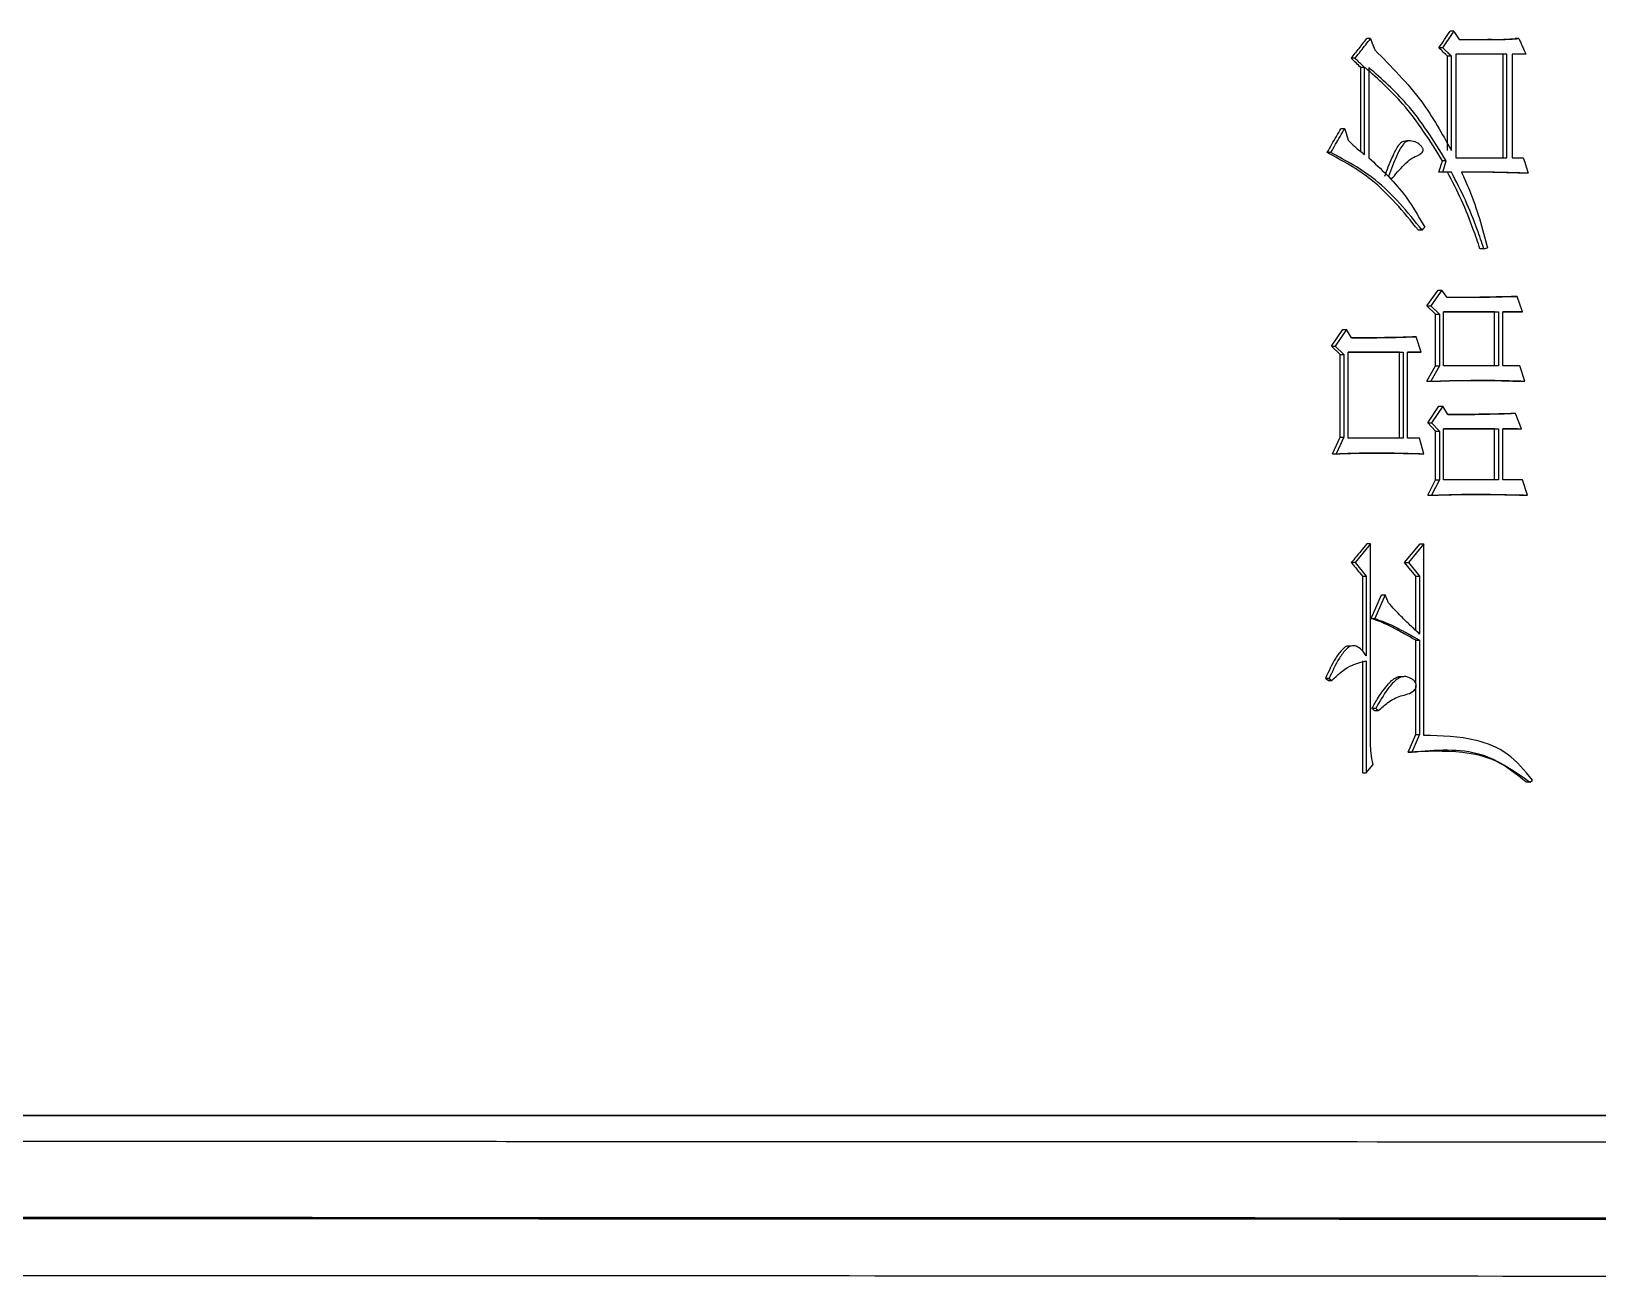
# Model space of a CAD drawing. Header units: millimetres. Extents: x 2136 to 4572, y 748 to 2471.
# Drawn here: x 3132.23 to 3148.6, y 1001.08 to 1014.18 of the extents above; entities that cross this region are included whole.
import ezdxf

# ---------------------------------------------------------------- set-up
doc = ezdxf.new("R2010")
doc.units = ezdxf.units.MM

msp = doc.modelspace()

# ---------------------------------------------------------------- linework, layer by layer
at = {"color": 7, "linetype": 'Continuous', "lineweight": 25}
for p, q in [((3146.223, 1014.099), (3146.184, 1014.099)), ((3147.094, 1014.175), (3147.053, 1014.175)), ((3147.773, 1014.099), (3147.732, 1014.099)), ((3146.977, 1014.002), (3146.937, 1014.002)), ((3147.648, 1013.937), (3147.112, 1013.937)), ((3147.112, 1013.937), (3147.112, 1012.855)), ((3147.607, 1013.937), (3147.112, 1013.937)), ((3147.148, 1014.088), (3147.487, 1014.088)), ((3147.487, 1014.088), (3147.446, 1014.088)), ((3147.648, 1013.937), (3147.607, 1013.937)), ((3147.607, 1012.855), (3147.607, 1013.937)), ((3147.648, 1012.855), (3147.648, 1013.937)), ((3147.844, 1013.937), (3147.702, 1013.937)), ((3147.702, 1013.937), (3147.702, 1012.855)), ((3147.803, 1013.937), (3147.702, 1013.937)), ((3147.844, 1013.937), (3147.803, 1013.937)), ((3146.061, 1013.894), (3146.022, 1013.894)), ((3146.16, 1013.796), (3146.121, 1013.796)), ((3146.121, 1012.919), (3146.121, 1013.796)), ((3146.16, 1012.888), (3146.16, 1013.796)), ((3146.205, 1013.796), (3146.205, 1012.855)), ((3147.067, 1013.915), (3147.027, 1013.915)), ((3147.027, 1012.931), (3147.027, 1013.915)), ((3147.067, 1012.931), (3147.067, 1013.915)), ((3145.953, 1013.158), (3145.914, 1013.158)), ((3146.638, 1013.03), (3146.598, 1013.03)), ((3145.808, 1012.909), (3145.77, 1012.909)), ((3146.937, 1012.704), (3146.973, 1012.823)), ((3147.013, 1012.823), (3146.973, 1012.823)), ((3147.112, 1012.855), (3147.648, 1012.855)), ((3147.702, 1012.855), (3147.817, 1012.855)), ((3146.977, 1012.704), (3146.937, 1012.704)), ((3147.027, 1012.704), (3146.937, 1012.704)), ((3147.067, 1012.704), (3146.977, 1012.704)), ((3147.067, 1012.704), (3147.027, 1012.704)), ((3147.461, 1012.704), (3147.174, 1012.704)), ((3147.42, 1012.704), (3147.174, 1012.704)), ((3147.461, 1012.704), (3147.42, 1012.704)), ((3147.871, 1012.693), (3147.829, 1012.693)), ((3146.762, 1012.098), (3146.722, 1012.098)), ((3147.407, 1011.903), (3147.366, 1011.903)), ((3147.407, 1011.903), (3147.443, 1011.914)), ((3146.812, 1011.308), (3146.928, 1011.471)), ((3146.968, 1011.471), (3146.852, 1011.308)), ((3146.928, 1011.471), (3146.968, 1011.471)), ((3147.022, 1011.395), (3146.968, 1011.471)), ((3147.571, 1011.402), (3147.714, 1011.406)), ((3147.714, 1011.406), (3147.755, 1011.406)), ((3147.809, 1011.244), (3147.755, 1011.406)), ((3146.812, 1011.308), (3146.852, 1011.308)), ((3146.901, 1011.222), (3146.812, 1011.308)), ((3146.852, 1011.308), (3146.942, 1011.222)), ((3146.901, 1011.222), (3146.942, 1011.222)), ((3146.901, 1010.681), (3146.901, 1011.222)), ((3146.942, 1011.222), (3146.942, 1010.681)), ((3146.986, 1010.681), (3146.986, 1011.244)), ((3146.986, 1011.244), (3147.559, 1011.244)), ((3147.518, 1011.244), (3146.986, 1011.244)), ((3147.518, 1011.244), (3147.559, 1011.244)), ((3147.518, 1010.681), (3147.518, 1011.244)), ((3147.559, 1011.244), (3147.559, 1010.681)), ((3147.603, 1011.244), (3147.809, 1011.244)), ((3147.603, 1010.681), (3147.603, 1011.244)), ((3147.767, 1011.244), (3147.603, 1011.244)), ((3147.809, 1011.244), (3147.767, 1011.244)), ((3145.815, 1010.887), (3145.932, 1011.06)), ((3145.971, 1011.06), (3145.854, 1010.887)), ((3145.932, 1011.06), (3145.971, 1011.06)), ((3146.025, 1010.973), (3145.971, 1011.06)), ((3145.815, 1010.887), (3145.854, 1010.887)), ((3145.905, 1010.8), (3145.815, 1010.887)), ((3145.854, 1010.887), (3145.944, 1010.8)), ((3146.659, 1010.984), (3146.699, 1010.984)), ((3146.753, 1010.822), (3146.699, 1010.984)), ((3145.905, 1010.8), (3145.944, 1010.8)), ((3145.905, 1009.935), (3145.905, 1010.8)), ((3145.944, 1010.8), (3145.944, 1009.935)), ((3145.989, 1009.924), (3145.989, 1010.822)), ((3146.525, 1010.822), (3146.565, 1010.822)), ((3146.525, 1009.924), (3146.525, 1010.822)), ((3146.565, 1010.822), (3146.565, 1009.924)), ((3146.61, 1010.822), (3146.753, 1010.822)), ((3146.61, 1009.924), (3146.61, 1010.822)), ((3146.713, 1010.822), (3146.61, 1010.822)), ((3146.753, 1010.822), (3146.713, 1010.822)), ((3146.812, 1010.519), (3146.901, 1010.681)), ((3146.942, 1010.681), (3146.852, 1010.519)), ((3146.901, 1010.681), (3146.942, 1010.681)), ((3147.559, 1010.681), (3146.986, 1010.681)), ((3147.782, 1010.681), (3147.603, 1010.681)), ((3147.835, 1010.519), (3147.782, 1010.681)), ((3146.812, 1010.519), (3146.852, 1010.519)), ((3147.794, 1010.519), (3147.835, 1010.519)), ((3146.821, 1010.086), (3146.937, 1010.259)), ((3146.977, 1010.259), (3146.861, 1010.086)), ((3146.937, 1010.259), (3146.977, 1010.259)), ((3147.031, 1010.173), (3146.977, 1010.259)), ((3147.737, 1010.183), (3147.696, 1010.183)), ((3147.8, 1010.021), (3147.737, 1010.183)), ((3146.821, 1010.086), (3146.861, 1010.086)), ((3146.901, 1010), (3146.821, 1010.086)), ((3146.861, 1010.086), (3146.942, 1010)), ((3146.986, 1009.491), (3146.986, 1010.021)), ((3146.986, 1010.021), (3147.559, 1010.021)), ((3147.518, 1010.021), (3146.986, 1010.021)), ((3147.518, 1010.021), (3147.559, 1010.021)), ((3147.518, 1009.491), (3147.518, 1010.021)), ((3147.559, 1010.021), (3147.559, 1009.491)), ((3147.603, 1009.491), (3147.603, 1010.021)), ((3147.603, 1010.021), (3147.8, 1010.021)), ((3147.758, 1010.021), (3147.603, 1010.021)), ((3147.758, 1010.021), (3147.8, 1010.021)), ((3145.824, 1009.762), (3145.905, 1009.935)), ((3145.944, 1009.935), (3145.863, 1009.762)), ((3145.905, 1009.935), (3145.944, 1009.935)), ((3146.735, 1009.924), (3146.61, 1009.924)), ((3146.78, 1009.762), (3146.735, 1009.924)), ((3146.901, 1010), (3146.942, 1010)), ((3146.901, 1009.491), (3146.901, 1010)), ((3146.942, 1010), (3146.942, 1009.491)), ((3145.824, 1009.762), (3145.863, 1009.762)), ((3146.74, 1009.762), (3146.652, 1009.764)), ((3146.74, 1009.762), (3146.78, 1009.762)), ((3146.821, 1009.329), (3146.901, 1009.491)), ((3146.942, 1009.491), (3146.861, 1009.329)), ((3146.901, 1009.491), (3146.942, 1009.491)), ((3147.559, 1009.491), (3146.986, 1009.491)), ((3147.809, 1009.491), (3147.603, 1009.491)), ((3147.862, 1009.329), (3147.809, 1009.491)), ((3146.821, 1009.329), (3146.861, 1009.329)), ((3147.821, 1009.329), (3147.748, 1009.331)), ((3147.821, 1009.329), (3147.862, 1009.329)), ((3146.223, 1008.82), (3146.061, 1008.626)), ((3146.223, 1008.82), (3146.184, 1008.82)), ((3146.223, 1006.733), (3146.223, 1008.82)), ((3146.579, 1008.626), (3146.74, 1008.82)), ((3146.78, 1008.82), (3146.619, 1008.626)), ((3146.74, 1008.82), (3146.78, 1008.82)), ((3146.78, 1006.819), (3146.78, 1008.82)), ((3146.061, 1008.626), (3146.022, 1008.626)), ((3146.061, 1008.626), (3146.178, 1008.485)), ((3146.579, 1008.626), (3146.619, 1008.626)), ((3146.695, 1008.485), (3146.579, 1008.626)), ((3146.619, 1008.626), (3146.735, 1008.485)), ((3146.139, 1008.485), (3146.178, 1008.485)), ((3146.139, 1008.485), (3146.139, 1007.701)), ((3146.178, 1008.485), (3146.178, 1007.652)), ((3146.695, 1008.485), (3146.735, 1008.485)), ((3146.695, 1007.917), (3146.695, 1008.485)), ((3146.735, 1008.485), (3146.735, 1007.879)), ((3146.229, 1008.042), (3146.336, 1008.29)), ((3146.376, 1008.29), (3146.268, 1008.042)), ((3146.336, 1008.29), (3146.376, 1008.29)), ((3146.412, 1008.204), (3146.376, 1008.29)), ((3146.229, 1008.042), (3146.268, 1008.042)), ((3146.014, 1007.751), (3145.975, 1007.751)), ((3146.695, 1007.814), (3146.735, 1007.814)), ((3146.695, 1007.362), (3146.695, 1007.814)), ((3146.735, 1007.814), (3146.735, 1006.83)), ((3146.139, 1007.598), (3146.139, 1006.43)), ((3146.178, 1007.598), (3146.178, 1006.43)), ((3145.79, 1007.414), (3145.752, 1007.414)), ((3145.779, 1007.393), (3145.752, 1007.414)), ((3145.779, 1007.393), (3145.817, 1007.393)), ((3145.79, 1007.414), (3145.817, 1007.393)), ((3146.556, 1007.433), (3146.516, 1007.433)), ((3146.695, 1006.83), (3146.695, 1007.342)), ((3146.277, 1007.101), (3146.238, 1007.101)), ((3146.264, 1007.079), (3146.304, 1007.079)), ((3146.615, 1006.646), (3146.695, 1006.83)), ((3146.735, 1006.83), (3146.655, 1006.646)), ((3146.695, 1006.83), (3146.735, 1006.83)), ((3146.615, 1006.646), (3146.655, 1006.646)), ((3146.139, 1006.43), (3146.178, 1006.43)), ((3146.178, 1006.43), (3146.25, 1006.516)), ((3147.889, 1006.332), (3147.847, 1006.332)), ((3147.889, 1006.332), (3147.915, 1006.354))]:
    msp.add_line(p, q, dxfattribs=at)
at = {"color": 7, "linetype": 'Continuous', "lineweight": 25, "flags": 128}
for points in [[(3146.223, 1014.099), (3146.24, 1014.053), (3146.254, 1014.017), (3146.268, 1013.98)], [(3145.953, 1013.158), (3145.971, 1013.099), (3145.989, 1013.039)], [(3146.977, 1012.704), (3146.995, 1012.763), (3147.013, 1012.823)], [(3147.817, 1012.855), (3147.833, 1012.808), (3147.848, 1012.761), (3147.871, 1012.693)], [(3146.412, 1012.661), (3146.419, 1012.652), (3146.429, 1012.64), (3146.439, 1012.628)], [(3146.762, 1012.098), (3146.769, 1012.106), (3146.779, 1012.118), (3146.789, 1012.13)], [(3146.265, 1007.079), (3146.258, 1007.084), (3146.251, 1007.09), (3146.238, 1007.101)], [(3146.277, 1007.101), (3146.284, 1007.095), (3146.294, 1007.087), (3146.304, 1007.079)]]:
    msp.add_lwpolyline(points, dxfattribs=at)
at = {"color": 7, "linetype": 'Continuous', "lineweight": 25}
for points, knots in [([(3146.022, 1013.894), (3146.049, 1013.928), (3146.103, 1013.997), (3146.157, 1014.065), (3146.184, 1014.099)], [0, 0, 0, 0, 0.5, 1, 1, 1, 1]), ([(3146.061, 1013.894), (3146.081, 1013.919), (3146.118, 1013.966), (3146.172, 1014.035), (3146.206, 1014.078), (3146.223, 1014.099)], [0, 0, 0, 0, 0.373043, 0.686521, 1, 1, 1, 1]), ([(3146.937, 1014.002), (3146.956, 1014.031), (3146.995, 1014.088), (3147.034, 1014.146), (3147.053, 1014.175)], [0, 0, 0, 0, 0.500001, 1, 1, 1, 1]), ([(3146.977, 1014.002), (3146.997, 1014.031), (3147.036, 1014.088), (3147.074, 1014.146), (3147.094, 1014.175)], [0, 0, 0, 0, 0.499999, 1, 1, 1, 1]), ([(3147.094, 1014.175), (3147.103, 1014.161), (3147.121, 1014.132), (3147.139, 1014.103), (3147.148, 1014.088)], [0, 0, 0, 0, 0.5000001, 1, 1, 1, 1]), ([(3147.446, 1014.088), (3147.478, 1014.089), (3147.541, 1014.089), (3147.636, 1014.093), (3147.7, 1014.097), (3147.732, 1014.099)], [0, 0, 0, 0, 0.328876, 0.66438, 1, 1, 1, 1]), ([(3147.487, 1014.088), (3147.519, 1014.089), (3147.582, 1014.089), (3147.677, 1014.093), (3147.741, 1014.097), (3147.773, 1014.099)], [0, 0, 0, 0, 0.328449, 0.664167, 1, 1, 1, 1]), ([(3147.773, 1014.099), (3147.779, 1014.084), (3147.793, 1014.054), (3147.816, 1014), (3147.834, 1013.961), (3147.844, 1013.937)], [0, 0, 0, 0, 0.277507, 0.555013, 1, 1, 1, 1]), ([(3146.268, 1013.98), (3146.44, 1013.807), (3146.751, 1013.496), (3146.97, 1013.105), (3147.067, 1012.931)], [0, 0, 0, 0, 0.555354, 1, 1, 1, 1]), ([(3147.027, 1013.915), (3147.012, 1013.93), (3146.982, 1013.959), (3146.952, 1013.988), (3146.937, 1014.002)], [0, 0, 0, 0, 0.500002, 1, 1, 1, 1]), ([(3147.067, 1013.915), (3147.055, 1013.927), (3147.035, 1013.947), (3147.005, 1013.975), (3146.987, 1013.993), (3146.977, 1014.002)], [0, 0, 0, 0, 0.38646, 0.693229, 1, 1, 1, 1]), ([(3146.121, 1013.796), (3146.104, 1013.813), (3146.071, 1013.845), (3146.038, 1013.878), (3146.022, 1013.894)], [0, 0, 0, 0, 0.500002, 1, 1, 1, 1]), ([(3146.16, 1013.796), (3146.148, 1013.808), (3146.126, 1013.83), (3146.093, 1013.862), (3146.072, 1013.883), (3146.061, 1013.894)], [0, 0, 0, 0, 0.347839, 0.673919, 1, 1, 1, 1]), ([(3146.973, 1012.823), (3146.844, 1013.03), (3146.617, 1013.396), (3146.303, 1013.675), (3146.166, 1013.796)], [0, 0, 0, 0, 0.5650571, 1, 1, 1, 1]), ([(3147.013, 1012.823), (3146.885, 1013.03), (3146.657, 1013.396), (3146.342, 1013.675), (3146.205, 1013.796)], [0, 0, 0, 0, 0.564995, 1, 1, 1, 1]), ([(3145.77, 1012.909), (3145.786, 1012.938), (3145.818, 1012.994), (3145.866, 1013.077), (3145.898, 1013.131), (3145.914, 1013.158)], [0, 0, 0, 0, 0.343588, 0.671794, 1, 1, 1, 1]), ([(3145.808, 1012.909), (3145.825, 1012.938), (3145.857, 1012.994), (3145.905, 1013.077), (3145.937, 1013.131), (3145.953, 1013.158)], [0, 0, 0, 0, 0.343461, 0.671731, 1, 1, 1, 1]), ([(3145.989, 1013.039), (3146.012, 1013.016), (3146.051, 1012.977), (3146.109, 1012.928), (3146.143, 1012.901), (3146.16, 1012.888)], [0, 0, 0, 0, 0.429081, 0.714347, 1, 1, 1, 1]), ([(3146.372, 1012.661), (3146.396, 1012.727), (3146.43, 1012.82), (3146.482, 1012.928), (3146.512, 1012.98), (3146.537, 1013.012), (3146.56, 1013.026), (3146.58, 1013.031), (3146.593, 1013.029), (3146.598, 1013.028)], [0, 0, 0, 0, 0.456256, 0.645146, 0.784685, 0.856115, 0.910986, 0.965761, 1, 1, 1, 1]), ([(3146.439, 1012.628), (3146.483, 1012.68), (3146.549, 1012.758), (3146.645, 1012.85), (3146.717, 1012.877), (3146.758, 1012.904), (3146.77, 1012.923), (3146.773, 1012.933), (3146.772, 1012.944), (3146.765, 1012.961), (3146.744, 1012.988), (3146.701, 1013.018), (3146.651, 1013.031), (3146.611, 1013.03), (3146.585, 1013.019), (3146.541, 1012.971), (3146.482, 1012.849), (3146.439, 1012.733), (3146.412, 1012.661)], [0, 0, 0, 0, 0.187598, 0.281274, 0.36356, 0.404899, 0.415318, 0.423915, 0.432542, 0.445489, 0.471595, 0.525453, 0.589419, 0.616919, 0.639175, 0.667927, 0.792344, 1, 1, 1, 1]), ([(3146.722, 1012.098), (3146.568, 1012.288), (3146.296, 1012.623), (3145.929, 1012.823), (3145.77, 1012.909)], [0, 0, 0, 0, 0.5655965, 1, 1, 1, 1]), ([(3146.762, 1012.098), (3146.608, 1012.288), (3146.336, 1012.623), (3145.968, 1012.823), (3145.808, 1012.909)], [0, 0, 0, 0, 0.565519, 1, 1, 1, 1]), ([(3146.205, 1012.855), (3146.331, 1012.738), (3146.558, 1012.527), (3146.718, 1012.252), (3146.789, 1012.13)], [0, 0, 0, 0, 0.555264, 1, 1, 1, 1]), ([(3147.366, 1011.903), (3147.343, 1011.971), (3147.286, 1012.143), (3147.177, 1012.413), (3147.077, 1012.607), (3147.027, 1012.704)], [0, 0, 0, 0, 0.245346, 0.6215, 1, 1, 1, 1]), ([(3147.407, 1011.903), (3147.384, 1011.971), (3147.326, 1012.143), (3147.218, 1012.413), (3147.117, 1012.607), (3147.067, 1012.704)], [0, 0, 0, 0, 0.245289, 0.621469, 1, 1, 1, 1]), ([(3147.174, 1012.704), (3147.202, 1012.641), (3147.272, 1012.484), (3147.364, 1012.22), (3147.417, 1012.017), (3147.443, 1011.914)], [0, 0, 0, 0, 0.2475218, 0.622512, 1, 1, 1, 1]), ([(3147.829, 1012.693), (3147.802, 1012.694), (3147.72, 1012.696), (3147.583, 1012.7), (3147.474, 1012.702), (3147.42, 1012.704)], [0, 0, 0, 0, 0.201645, 0.600822, 1, 1, 1, 1]), ([(3147.871, 1012.693), (3147.867, 1012.693), (3147.862, 1012.693), (3147.855, 1012.693), (3147.849, 1012.694), (3147.842, 1012.694), (3147.835, 1012.694), (3147.83, 1012.694), (3147.823, 1012.694), (3147.816, 1012.695), (3147.809, 1012.695), (3147.804, 1012.695), (3147.797, 1012.695), (3147.79, 1012.695), (3147.783, 1012.695), (3147.778, 1012.696), (3147.771, 1012.696), (3147.763, 1012.696), (3147.749, 1012.696), (3147.735, 1012.697), (3147.721, 1012.697), (3147.711, 1012.697), (3147.697, 1012.698), (3147.683, 1012.698), (3147.67, 1012.698), (3147.659, 1012.699), (3147.645, 1012.699), (3147.632, 1012.699), (3147.618, 1012.7), (3147.608, 1012.7), (3147.594, 1012.7), (3147.58, 1012.701), (3147.566, 1012.701), (3147.556, 1012.701), (3147.546, 1012.702), (3147.537, 1012.702), (3147.528, 1012.702), (3147.521, 1012.702), (3147.515, 1012.702), (3147.509, 1012.703), (3147.503, 1012.703), (3147.496, 1012.703), (3147.489, 1012.703), (3147.484, 1012.703), (3147.477, 1012.703), (3147.469, 1012.704), (3147.464, 1012.704), (3147.461, 1012.704)], [0, 0, 0, 0, 0.025173, 0.03776, 0.050346, 0.075519, 0.088105, 0.100692, 0.113278, 0.138451, 0.151038, 0.163624, 0.176211, 0.201384, 0.21397, 0.226556, 0.239143, 0.264316, 0.289489, 0.339835, 0.365007, 0.39018, 0.415353, 0.465699, 0.490872, 0.516045, 0.541218, 0.591564, 0.616737, 0.64191, 0.667082, 0.717428, 0.742601, 0.767774, 0.792947, 0.81812, 0.830706, 0.855879, 0.868466, 0.881052, 0.893639, 0.918812, 0.931398, 0.943984, 0.956571, 0.978285, 1, 1, 1, 1]), ([(3147.755, 1011.406), (3147.747, 1011.405), (3147.731, 1011.405), (3147.706, 1011.404), (3147.682, 1011.403), (3147.657, 1011.402), (3147.633, 1011.401), (3147.609, 1011.4), (3147.56, 1011.399), (3147.503, 1011.397), (3147.445, 1011.396), (3147.417, 1011.396), (3147.397, 1011.395), (3147.376, 1011.395), (3147.352, 1011.395), (3147.327, 1011.395), (3147.303, 1011.395), (3147.278, 1011.394), (3147.254, 1011.394), (3147.233, 1011.394), (3147.213, 1011.394), (3147.192, 1011.394), (3147.172, 1011.394), (3147.156, 1011.394), (3147.143, 1011.394), (3147.131, 1011.395), (3147.119, 1011.395), (3147.107, 1011.395), (3147.094, 1011.395), (3147.082, 1011.395), (3147.07, 1011.395), (3147.06, 1011.395), (3147.051, 1011.395), (3147.046, 1011.395), (3147.041, 1011.395), (3147.036, 1011.395), (3147.029, 1011.395), (3147.025, 1011.395), (3147.022, 1011.395)], [0, 0, 0, 0, 0.033402, 0.066804, 0.100206, 0.133609, 0.167011, 0.200413, 0.233815, 0.367425, 0.43423, 0.467632, 0.484333, 0.517735, 0.551137, 0.584539, 0.617941, 0.651344, 0.684746, 0.718148, 0.734849, 0.768251, 0.801653, 0.818354, 0.835056, 0.851757, 0.868458, 0.885159, 0.90186, 0.918561, 0.935262, 0.951963, 0.960314, 0.968664, 0.972839, 0.98119, 0.989541, 1, 1, 1, 1]), ([(3147.6, 1011.402), (3147.6, 1011.402), (3147.6, 1011.402), (3147.599, 1011.402), (3147.596, 1011.402), (3147.523, 1011.4), (3147.373, 1011.396), (3147.213, 1011.395), (3147.128, 1011.395), (3147.085, 1011.395), (3147.068, 1011.395), (3147.058, 1011.395), (3147.054, 1011.395), (3147.053, 1011.395)], [0, 0, 0, 0, 0.002488, 0.005643, 0.013438, 0.023457, 0.468961, 0.690761, 0.852883, 0.894614, 0.930819, 0.964705, 1, 1, 1, 1]), ([(3146.699, 1010.984), (3146.673, 1010.983), (3146.641, 1010.981), (3146.602, 1010.98), (3146.582, 1010.979), (3146.543, 1010.978), (3146.458, 1010.977), (3146.367, 1010.975), (3146.295, 1010.974), (3146.272, 1010.974), (3146.259, 1010.974), (3146.249, 1010.974), (3146.239, 1010.974), (3146.23, 1010.974), (3146.22, 1010.974), (3146.21, 1010.974), (3146.2, 1010.974), (3146.19, 1010.974), (3146.181, 1010.974), (3146.171, 1010.974), (3146.158, 1010.974), (3146.145, 1010.973), (3146.132, 1010.973), (3146.122, 1010.973), (3146.114, 1010.973), (3146.107, 1010.973), (3146.102, 1010.973), (3146.097, 1010.973), (3146.092, 1010.973), (3146.086, 1010.973), (3146.079, 1010.973), (3146.073, 1010.973), (3146.068, 1010.973), (3146.063, 1010.973), (3146.058, 1010.973), (3146.053, 1010.973), (3146.048, 1010.973), (3146.043, 1010.973), (3146.038, 1010.973), (3146.032, 1010.973), (3146.028, 1010.973), (3146.025, 1010.973)], [0, 0, 0, 0, 0.11615, 0.145188, 0.174226, 0.203263, 0.319414, 0.551716, 0.609791, 0.638828, 0.653347, 0.667866, 0.682385, 0.696903, 0.711422, 0.725941, 0.74046, 0.754979, 0.769497, 0.784016, 0.798535, 0.827572, 0.842091, 0.85661, 0.871129, 0.878388, 0.885648, 0.892907, 0.900166, 0.907426, 0.921944, 0.929204, 0.936463, 0.943723, 0.950982, 0.958241, 0.965501, 0.97276, 0.98002, 0.987279, 1, 1, 1, 1]), ([(3146.025, 1010.973), (3146.064, 1010.973), (3146.13, 1010.974), (3146.202, 1010.974), (3146.238, 1010.974), (3146.251, 1010.974), (3146.264, 1010.974), (3146.277, 1010.975), (3146.3, 1010.975), (3146.368, 1010.976), (3146.491, 1010.978), (3146.602, 1010.982), (3146.659, 1010.984)], [0, 0, 0, 0, 0.185547, 0.308981, 0.33984, 0.355269, 0.370698, 0.401556, 0.416986, 0.478702, 0.725572, 1, 1, 1, 1]), ([(3145.989, 1010.822), (3146.085, 1010.822), (3146.277, 1010.822), (3146.469, 1010.822), (3146.565, 1010.822)], [0, 0, 0, 0, 0.499996, 1, 1, 1, 1]), ([(3146.525, 1010.822), (3146.429, 1010.822), (3146.251, 1010.822), (3146.072, 1010.822), (3145.989, 1010.822)], [0, 0, 0, 0, 0.536358, 1, 1, 1, 1]), ([(3146.852, 1010.519), (3146.857, 1010.519), (3146.864, 1010.519), (3146.874, 1010.52), (3146.881, 1010.52), (3146.888, 1010.52), (3146.895, 1010.52), (3146.902, 1010.521), (3146.91, 1010.521), (3146.917, 1010.521), (3146.924, 1010.521), (3146.931, 1010.522), (3146.938, 1010.522), (3146.946, 1010.522), (3146.953, 1010.522), (3146.962, 1010.523), (3146.972, 1010.523), (3146.982, 1010.523), (3146.989, 1010.524), (3146.996, 1010.524), (3147.003, 1010.524), (3147.01, 1010.524), (3147.018, 1010.525), (3147.025, 1010.525), (3147.032, 1010.525), (3147.039, 1010.525), (3147.046, 1010.526), (3147.054, 1010.526), (3147.063, 1010.526), (3147.073, 1010.526), (3147.082, 1010.527), (3147.09, 1010.527), (3147.104, 1010.527), (3147.135, 1010.528), (3147.174, 1010.528), (3147.207, 1010.529), (3147.224, 1010.529), (3147.234, 1010.529), (3147.241, 1010.529), (3147.248, 1010.529), (3147.255, 1010.529), (3147.262, 1010.529), (3147.269, 1010.529), (3147.277, 1010.529), (3147.286, 1010.529), (3147.296, 1010.529), (3147.305, 1010.529), (3147.313, 1010.529), (3147.32, 1010.529), (3147.327, 1010.529), (3147.334, 1010.529), (3147.341, 1010.529), (3147.349, 1010.529), (3147.356, 1010.529), (3147.363, 1010.529), (3147.37, 1010.529), (3147.377, 1010.529), (3147.385, 1010.529), (3147.392, 1010.529), (3147.399, 1010.529), (3147.408, 1010.529), (3147.418, 1010.529), (3147.428, 1010.528), (3147.435, 1010.528), (3147.442, 1010.528), (3147.449, 1010.528), (3147.456, 1010.528), (3147.471, 1010.528), (3147.502, 1010.527), (3147.54, 1010.527), (3147.574, 1010.526), (3147.59, 1010.526), (3147.6, 1010.525), (3147.607, 1010.525), (3147.614, 1010.525), (3147.621, 1010.525), (3147.629, 1010.525), (3147.638, 1010.524), (3147.648, 1010.524), (3147.657, 1010.524), (3147.665, 1010.524), (3147.672, 1010.523), (3147.679, 1010.523), (3147.686, 1010.523), (3147.693, 1010.523), (3147.7, 1010.523), (3147.708, 1010.522), (3147.715, 1010.522), (3147.722, 1010.522), (3147.729, 1010.522), (3147.739, 1010.522), (3147.748, 1010.521), (3147.758, 1010.521), (3147.765, 1010.521), (3147.772, 1010.521), (3147.779, 1010.52), (3147.786, 1010.52), (3147.794, 1010.52), (3147.801, 1010.52), (3147.808, 1010.52), (3147.815, 1010.519), (3147.824, 1010.519), (3147.831, 1010.519), (3147.835, 1010.519)], [0, 0, 0, 0, 0.014617, 0.021926, 0.029235, 0.036543, 0.043852, 0.051161, 0.058469, 0.065778, 0.073086, 0.080395, 0.087704, 0.095012, 0.102321, 0.10963, 0.124247, 0.131556, 0.138864, 0.146173, 0.153482, 0.16079, 0.168099, 0.175407, 0.182716, 0.190025, 0.197333, 0.204642, 0.211951, 0.226568, 0.233877, 0.241185, 0.248494, 0.277729, 0.336198, 0.365433, 0.38005, 0.387359, 0.394667, 0.401976, 0.409284, 0.416593, 0.423902, 0.43121, 0.438519, 0.453136, 0.460445, 0.467754, 0.475062, 0.482371, 0.48968, 0.496988, 0.504297, 0.511606, 0.518914, 0.526223, 0.533531, 0.54084, 0.548149, 0.555457, 0.562766, 0.577383, 0.584692, 0.592001, 0.599309, 0.606618, 0.613927, 0.621235, 0.65047, 0.708939, 0.738174, 0.752791, 0.7601, 0.767408, 0.774717, 0.782026, 0.789334, 0.796643, 0.81126, 0.818569, 0.825877, 0.833186, 0.840495, 0.847803, 0.855112, 0.862421, 0.869729, 0.877038, 0.884347, 0.891655, 0.898964, 0.913581, 0.92089, 0.928198, 0.935507, 0.942816, 0.950124, 0.957433, 0.964742, 0.97205, 0.979359, 0.986668, 1, 1, 1, 1]), ([(3147.794, 1010.519), (3147.784, 1010.519), (3147.77, 1010.519), (3147.751, 1010.52), (3147.737, 1010.52), (3147.722, 1010.521), (3147.708, 1010.521), (3147.694, 1010.522), (3147.679, 1010.522), (3147.665, 1010.523), (3147.651, 1010.523), (3147.636, 1010.523), (3147.622, 1010.524), (3147.607, 1010.524), (3147.593, 1010.524), (3147.574, 1010.525), (3147.521, 1010.526), (3147.469, 1010.527), (3147.421, 1010.528), (3147.406, 1010.528), (3147.392, 1010.528), (3147.378, 1010.529), (3147.359, 1010.529), (3147.339, 1010.529), (3147.32, 1010.529), (3147.306, 1010.529), (3147.292, 1010.529), (3147.28, 1010.529), (3147.273, 1010.529), (3147.272, 1010.529)], [0, 0, 0, 0, 0.054977, 0.082465, 0.109954, 0.137442, 0.16493, 0.192419, 0.219907, 0.247396, 0.274884, 0.302372, 0.329861, 0.357349, 0.384838, 0.412326, 0.467303, 0.687211, 0.714699, 0.742188, 0.769676, 0.797165, 0.824653, 0.87963, 0.907118, 0.934607, 0.962095, 0.989584, 1, 1, 1, 1]), ([(3147.737, 1010.183), (3147.704, 1010.182), (3147.655, 1010.18), (3147.597, 1010.178), (3147.568, 1010.178), (3147.539, 1010.177), (3147.453, 1010.175), (3147.366, 1010.174), (3147.291, 1010.174), (3147.279, 1010.174), (3147.266, 1010.174), (3147.254, 1010.173), (3147.244, 1010.173), (3147.233, 1010.173), (3147.223, 1010.173), (3147.211, 1010.173), (3147.198, 1010.173), (3147.188, 1010.173), (3147.177, 1010.173), (3147.167, 1010.173), (3147.155, 1010.173), (3147.144, 1010.173), (3147.134, 1010.173), (3147.124, 1010.173), (3147.113, 1010.173), (3147.105, 1010.173), (3147.099, 1010.173), (3147.093, 1010.173), (3147.087, 1010.173), (3147.082, 1010.173), (3147.077, 1010.173), (3147.071, 1010.173), (3147.066, 1010.173), (3147.061, 1010.173), (3147.055, 1010.173), (3147.049, 1010.173), (3147.044, 1010.173), (3147.038, 1010.173), (3147.034, 1010.173), (3147.031, 1010.173)], [0, 0, 0, 0, 0.14049, 0.210735, 0.245858, 0.263419, 0.333664, 0.614647, 0.632209, 0.64977, 0.667331, 0.684892, 0.702453, 0.711234, 0.728795, 0.746356, 0.763917, 0.781479, 0.790259, 0.80782, 0.825382, 0.842943, 0.851723, 0.869285, 0.886846, 0.895626, 0.904407, 0.913188, 0.921968, 0.926358, 0.935139, 0.94392, 0.9527, 0.957091, 0.965871, 0.974652, 0.983432, 0.987823, 1, 1, 1, 1]), ([(3147.031, 1010.173), (3147.084, 1010.173), (3147.203, 1010.173), (3147.425, 1010.175), (3147.593, 1010.18), (3147.696, 1010.183)], [0, 0, 0, 0, 0.237866, 0.536241, 1, 1, 1, 1]), ([(3146.565, 1009.924), (3146.469, 1009.924), (3146.277, 1009.924), (3146.085, 1009.924), (3145.989, 1009.924)], [0, 0, 0, 0, 0.499996, 1, 1, 1, 1]), ([(3145.863, 1009.762), (3145.869, 1009.762), (3145.882, 1009.762), (3145.898, 1009.763), (3145.915, 1009.764), (3145.928, 1009.764), (3145.944, 1009.765), (3145.957, 1009.765), (3145.973, 1009.766), (3145.986, 1009.767), (3146.002, 1009.767), (3146.015, 1009.768), (3146.031, 1009.768), (3146.044, 1009.769), (3146.061, 1009.769), (3146.074, 1009.77), (3146.09, 1009.77), (3146.103, 1009.77), (3146.119, 1009.771), (3146.132, 1009.771), (3146.145, 1009.771), (3146.158, 1009.772), (3146.171, 1009.772), (3146.187, 1009.772), (3146.2, 1009.772), (3146.217, 1009.772), (3146.23, 1009.772), (3146.246, 1009.772), (3146.259, 1009.772), (3146.275, 1009.772), (3146.288, 1009.772), (3146.304, 1009.772), (3146.34, 1009.772), (3146.385, 1009.772), (3146.431, 1009.771), (3146.457, 1009.771), (3146.473, 1009.77), (3146.489, 1009.77), (3146.502, 1009.77), (3146.518, 1009.769), (3146.531, 1009.769), (3146.547, 1009.769), (3146.56, 1009.768), (3146.576, 1009.768), (3146.589, 1009.767), (3146.606, 1009.767), (3146.619, 1009.767), (3146.635, 1009.766), (3146.648, 1009.766), (3146.661, 1009.765), (3146.674, 1009.765), (3146.686, 1009.765), (3146.703, 1009.764), (3146.716, 1009.764), (3146.732, 1009.763), (3146.745, 1009.763), (3146.762, 1009.762), (3146.773, 1009.762), (3146.78, 1009.762)], [0, 0, 0, 0, 0.021203, 0.042406, 0.053008, 0.074211, 0.084813, 0.106016, 0.116618, 0.137821, 0.148423, 0.169626, 0.180228, 0.201431, 0.212032, 0.233236, 0.243837, 0.265041, 0.275642, 0.296845, 0.307447, 0.318049, 0.339252, 0.349854, 0.371057, 0.381659, 0.402862, 0.413463, 0.434667, 0.445268, 0.466472, 0.477073, 0.498276, 0.58309, 0.625497, 0.6467, 0.667903, 0.678505, 0.699708, 0.71031, 0.731513, 0.742115, 0.763318, 0.773919, 0.795123, 0.805724, 0.826928, 0.837529, 0.858732, 0.869334, 0.879936, 0.901139, 0.911741, 0.932944, 0.943545, 0.964749, 0.97535, 1, 1, 1, 1]), ([(3145.908, 1009.763), (3145.908, 1009.763), (3145.909, 1009.763), (3145.915, 1009.764), (3146.034, 1009.767), (3146.303, 1009.773), (3146.535, 1009.767), (3146.657, 1009.764)], [0, 0, 0, 0, 0.005847, 0.012184, 0.043679, 0.493973, 1, 1, 1, 1]), ([(3146.861, 1009.329), (3146.865, 1009.329), (3146.872, 1009.329), (3146.883, 1009.33), (3146.895, 1009.33), (3146.906, 1009.33), (3146.917, 1009.331), (3146.928, 1009.331), (3146.94, 1009.332), (3146.951, 1009.332), (3146.962, 1009.332), (3146.973, 1009.333), (3146.985, 1009.333), (3146.996, 1009.334), (3147.005, 1009.334), (3147.014, 1009.334), (3147.024, 1009.334), (3147.035, 1009.335), (3147.05, 1009.335), (3147.065, 1009.336), (3147.084, 1009.336), (3147.102, 1009.337), (3147.125, 1009.337), (3147.147, 1009.338), (3147.17, 1009.338), (3147.192, 1009.339), (3147.215, 1009.339), (3147.233, 1009.339), (3147.252, 1009.339), (3147.271, 1009.34), (3147.293, 1009.34), (3147.316, 1009.34), (3147.338, 1009.34), (3147.383, 1009.34), (3147.45, 1009.339), (3147.518, 1009.338), (3147.57, 1009.337), (3147.6, 1009.336), (3147.629, 1009.336), (3147.652, 1009.335), (3147.671, 1009.334), (3147.685, 1009.334), (3147.695, 1009.334), (3147.704, 1009.334), (3147.713, 1009.333), (3147.725, 1009.333), (3147.736, 1009.333), (3147.745, 1009.332), (3147.754, 1009.332), (3147.764, 1009.332), (3147.775, 1009.332), (3147.784, 1009.331), (3147.792, 1009.331), (3147.797, 1009.331), (3147.803, 1009.331), (3147.808, 1009.331), (3147.814, 1009.33), (3147.82, 1009.33), (3147.825, 1009.33), (3147.831, 1009.33), (3147.835, 1009.33), (3147.84, 1009.33), (3147.845, 1009.329), (3147.85, 1009.329), (3147.856, 1009.329), (3147.86, 1009.329), (3147.862, 1009.329)], [0, 0, 0, 0, 0.011199, 0.022398, 0.033596, 0.044795, 0.055994, 0.067193, 0.078392, 0.089591, 0.100789, 0.111988, 0.123187, 0.134386, 0.145585, 0.151184, 0.162383, 0.173582, 0.184781, 0.207178, 0.218377, 0.240775, 0.263172, 0.28557, 0.307968, 0.330365, 0.352763, 0.375161, 0.38636, 0.408757, 0.431155, 0.453553, 0.47595, 0.498348, 0.587939, 0.67753, 0.699928, 0.744723, 0.767121, 0.789519, 0.811916, 0.823115, 0.834314, 0.839913, 0.851112, 0.862311, 0.87351, 0.884709, 0.890308, 0.901507, 0.912706, 0.923905, 0.929504, 0.935103, 0.940703, 0.946302, 0.951902, 0.957501, 0.9631, 0.9687, 0.974299, 0.977099, 0.982698, 0.988298, 0.994149, 1, 1, 1, 1]), ([(3146.952, 1009.332), (3146.952, 1009.332), (3146.952, 1009.332), (3146.954, 1009.332), (3146.96, 1009.332), (3147.091, 1009.335), (3147.314, 1009.339), (3147.543, 1009.337), (3147.649, 1009.334), (3147.688, 1009.333), (3147.709, 1009.333), (3147.731, 1009.332), (3147.741, 1009.332), (3147.748, 1009.331)], [0, 0, 0, 0, 0.001108, 0.003185, 0.012795, 0.037738, 0.513809, 0.780002, 0.865995, 0.905439, 0.93475, 0.954139, 1, 1, 1, 1]), ([(3146.184, 1008.82), (3146.163, 1008.795), (3146.126, 1008.751), (3146.072, 1008.686), (3146.038, 1008.646), (3146.022, 1008.626)], [0, 0, 0, 0, 0.384798, 0.692399, 1, 1, 1, 1]), ([(3146.022, 1008.626), (3146.032, 1008.613), (3146.053, 1008.588), (3146.092, 1008.541), (3146.121, 1008.507), (3146.139, 1008.485)], [0, 0, 0, 0, 0.2664015, 0.5328029, 1, 1, 1, 1]), ([(3146.735, 1007.879), (3146.703, 1007.909), (3146.638, 1007.969), (3146.528, 1008.075), (3146.455, 1008.156), (3146.412, 1008.204)], [0, 0, 0, 0, 0.28957, 0.579171, 1, 1, 1, 1]), ([(3146.695, 1007.814), (3146.642, 1007.845), (3146.576, 1007.882), (3146.454, 1007.947), (3146.354, 1007.999), (3146.263, 1008.03), (3146.229, 1008.042)], [0, 0, 0, 0, 0.352069, 0.440085, 0.792293, 1, 1, 1, 1]), ([(3146.268, 1008.042), (3146.325, 1008.02), (3146.411, 1007.989), (3146.496, 1007.945), (3146.53, 1007.927), (3146.544, 1007.92), (3146.557, 1007.913), (3146.569, 1007.907), (3146.577, 1007.902), (3146.584, 1007.899), (3146.591, 1007.895), (3146.598, 1007.891), (3146.604, 1007.888), (3146.613, 1007.883), (3146.619, 1007.88), (3146.626, 1007.876), (3146.633, 1007.872), (3146.639, 1007.868), (3146.648, 1007.864), (3146.654, 1007.86), (3146.663, 1007.855), (3146.669, 1007.852), (3146.676, 1007.848), (3146.683, 1007.844), (3146.689, 1007.84), (3146.698, 1007.836), (3146.704, 1007.832), (3146.713, 1007.827), (3146.719, 1007.823), (3146.727, 1007.819), (3146.732, 1007.816), (3146.735, 1007.814)], [0, 0, 0, 0, 0.353012, 0.528911, 0.550896, 0.572881, 0.61685, 0.638835, 0.649827, 0.671812, 0.682805, 0.693797, 0.715782, 0.726774, 0.748759, 0.759751, 0.770744, 0.792728, 0.803721, 0.825705, 0.836698, 0.858683, 0.869675, 0.880667, 0.902652, 0.913644, 0.935629, 0.946622, 0.968606, 0.979599, 1, 1, 1, 1]), ([(3145.983, 1007.753), (3145.982, 1007.753), (3145.963, 1007.751), (3145.915, 1007.708), (3145.834, 1007.599), (3145.785, 1007.487), (3145.752, 1007.414)], [0, 0, 0, 0, 0.0072694, 0.1468887, 0.4373793, 1, 1, 1, 1]), ([(3146.178, 1007.652), (3146.163, 1007.672), (3146.135, 1007.712), (3146.088, 1007.749), (3146.047, 1007.758), (3146.01, 1007.753), (3145.954, 1007.711), (3145.874, 1007.597), (3145.823, 1007.487), (3145.79, 1007.414)], [0, 0, 0, 0, 0.120783, 0.237942, 0.284243, 0.33082, 0.424981, 0.62081, 1, 1, 1, 1]), ([(3145.817, 1007.393), (3145.877, 1007.45), (3145.983, 1007.551), (3146.119, 1007.584), (3146.178, 1007.598)], [0, 0, 0, 0, 0.5653913, 1, 1, 1, 1]), ([(3146.238, 1007.101), (3146.259, 1007.14), (3146.309, 1007.232), (3146.383, 1007.332), (3146.453, 1007.405), (3146.501, 1007.43), (3146.538, 1007.439), (3146.555, 1007.434), (3146.559, 1007.432)], [0, 0, 0, 0, 0.274296, 0.631438, 0.760854, 0.891795, 0.971189, 1, 1, 1, 1]), ([(3146.304, 1007.079), (3146.337, 1007.108), (3146.408, 1007.172), (3146.534, 1007.241), (3146.648, 1007.254), (3146.692, 1007.307), (3146.7, 1007.329), (3146.7, 1007.352), (3146.692, 1007.375), (3146.669, 1007.401), (3146.635, 1007.422), (3146.593, 1007.438), (3146.547, 1007.433), (3146.477, 1007.396), (3146.381, 1007.283), (3146.316, 1007.172), (3146.277, 1007.101), (3146.277, 1007.101)], [0, 0, 0, 0, 0.117809, 0.254848, 0.391031, 0.410857, 0.430654, 0.450876, 0.468611, 0.491916, 0.540003, 0.576761, 0.613939, 0.66464, 0.78945, 0.997759, 1, 1, 1, 1]), ([(3147.915, 1006.354), (3147.833, 1006.453), (3147.671, 1006.647), (3147.264, 1006.81), (3146.963, 1006.816), (3146.78, 1006.819)], [0, 0, 0, 0, 0.2878172, 0.565935, 1, 1, 1, 1]), ([(3146.25, 1006.516), (3146.241, 1006.556), (3146.225, 1006.627), (3146.224, 1006.7), (3146.223, 1006.733)], [0, 0, 0, 0, 0.558835, 1, 1, 1, 1]), ([(3147.847, 1006.332), (3147.747, 1006.414), (3147.55, 1006.576), (3147.115, 1006.667), (3146.804, 1006.654), (3146.615, 1006.646)], [0, 0, 0, 0, 0.284866, 0.563033, 1, 1, 1, 1]), ([(3146.655, 1006.646), (3146.904, 1006.669), (3147.35, 1006.709), (3147.724, 1006.448), (3147.889, 1006.332)], [0, 0, 0, 0, 0.55707, 1, 1, 1, 1]), ([(3168.889, 1002.851), (3168.152, 1002.851), (3166.498, 1002.851), (3162.648, 1002.851), (3158.408, 1002.851), (3152.808, 1002.851), (3146.956, 1002.851), (3140.824, 1002.851), (3134.429, 1002.851), (3130.435, 1002.851), (3127.731, 1002.851)], [0, 0, 0, 0, 0.0675233, 0.1515081, 0.3196482, 0.4036328, 0.5717715, 0.7399066, 0.8238912, 1, 1, 1, 1]), ([(3127.839, 1002.851), (3128.486, 1002.851), (3131.721, 1002.851), (3137.473, 1002.851), (3143.672, 1002.851), (3149.682, 1002.851), (3154.321, 1002.851), (3159.859, 1002.851), (3164.067, 1002.851), (3169.001, 1002.851), (3173.599, 1002.851), (3177.694, 1002.851), (3181.376, 1002.851), (3183.984, 1002.851), (3186.794, 1002.852), (3188.665, 1002.852), (3190.693, 1002.852), (3191.449, 1002.852), (3191.978, 1002.852)], [0, 0, 0, 0, 0.020124, 0.100733, 0.181328, 0.221587, 0.302184, 0.342442, 0.423039, 0.463298, 0.543894, 0.624491, 0.664749, 0.745346, 0.785604, 0.8662, 0.906458, 1, 1, 1, 1]), ([(3120.7, 1002.583), (3121.973, 1002.583), (3124.299, 1002.583), (3127.662, 1002.582), (3130.795, 1002.582), (3133.912, 1002.581), (3137.005, 1002.58), (3140.071, 1002.579), (3143.102, 1002.578), (3147.356, 1002.576), (3152.897, 1002.572), (3159.641, 1002.567), (3166.368, 1002.56), (3172.089, 1002.553), (3176.81, 1002.545), (3180.612, 1002.538), (3184.047, 1002.53), (3187.005, 1002.521), (3189.458, 1002.511), (3190.504, 1002.504), (3191.036, 1002.501)], [0, 0, 0, 0, 0.037781, 0.069081, 0.100468, 0.131943, 0.163506, 0.195157, 0.226895, 0.258722, 0.330934, 0.408983, 0.49287, 0.582593, 0.645672, 0.711347, 0.779618, 0.850484, 0.923944, 1, 1, 1, 1]), ([(3191.792, 1001.702), (3191.292, 1001.705), (3190.306, 1001.711), (3188.026, 1001.721), (3185.265, 1001.729), (3182.037, 1001.737), (3178.426, 1001.745), (3173.88, 1001.752), (3168.277, 1001.76), (3161.558, 1001.767), (3154.655, 1001.773), (3147.726, 1001.778), (3140.902, 1001.781), (3134.292, 1001.783), (3127.982, 1001.784), (3123.478, 1001.785), (3121.095, 1001.785), (3120.7, 1001.785)], [0, 0, 0, 0, 0.07139, 0.140843, 0.208359, 0.273937, 0.337578, 0.399281, 0.488173, 0.572709, 0.652888, 0.72871, 0.800173, 0.867277, 0.930021, 0.988406, 1, 1, 1, 1]), ([(3192.329, 1001.688), (3191.604, 1001.692), (3190.154, 1001.701), (3186.364, 1001.714), (3181.466, 1001.726), (3175.425, 1001.737), (3168.377, 1001.747), (3160.434, 1001.755), (3151.734, 1001.762), (3142.428, 1001.767), (3133.986, 1001.77), (3126.706, 1001.771), (3122.702, 1001.771), (3120.7, 1001.771)], [0, 0, 0, 0, 0.0981345, 0.196269, 0.2944034, 0.3925379, 0.4906723, 0.5888066, 0.686941, 0.7850753, 0.8832097, 0.9416048, 1, 1, 1, 1]), ([(3102.313, 1001.18), (3105.338, 1001.181), (3111.374, 1001.182), (3120.527, 1001.183), (3129.569, 1001.181), (3138.397, 1001.178), (3146.889, 1001.174), (3153.733, 1001.169), (3159.19, 1001.164), (3163.543, 1001.159), (3168.001, 1001.153), (3172.48, 1001.147), (3176.614, 1001.14), (3180.354, 1001.132), (3183.672, 1001.124), (3186.707, 1001.115), (3189.36, 1001.105), (3191.595, 1001.094), (3192.573, 1001.086), (3193.072, 1001.083)], [0, 0, 0, 0, 0.074691, 0.149062, 0.223115, 0.296848, 0.370262, 0.443356, 0.483243, 0.526636, 0.573536, 0.623941, 0.677851, 0.725458, 0.775499, 0.827974, 0.882883, 0.940225, 1, 1, 1, 1])]:
    msp.add_open_spline(points, degree=3, knots=knots, dxfattribs=at)

doc.saveas('drawing.dxf')
